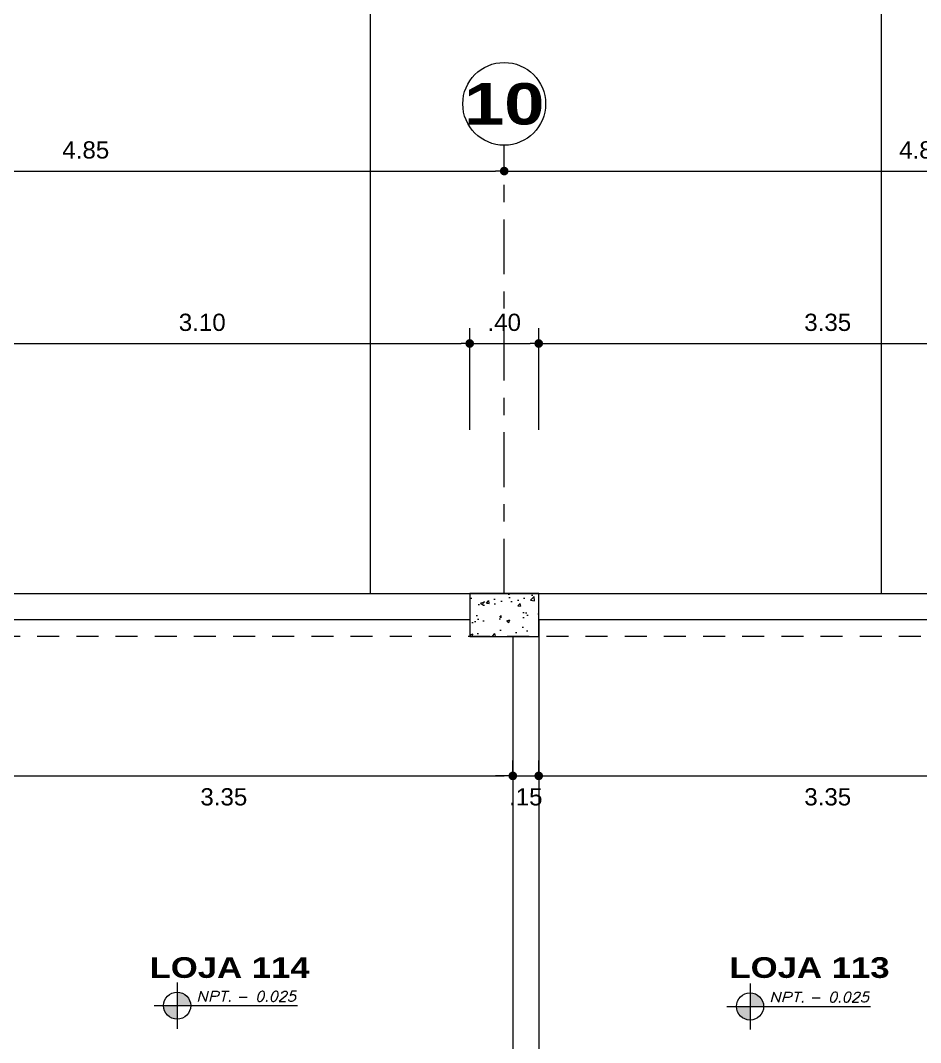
# Model space of a CAD drawing. Header units: millimetres. Extents: x 2178 to 2304, y 1220 to 1359.
# Drawn here: x 2200.52 to 2205.74, y 1341.37 to 1347.29 of the extents above; entities that cross this region are included whole.
import ezdxf
from ezdxf.enums import TextEntityAlignment as Align

# ---------------------------------------------------------------- set-up
doc = ezdxf.new("R2010")
doc.units = ezdxf.units.MM
doc.linetypes.add('CENTER', pattern=[50.800000000000004, 31.75, -6.35, 6.35, -6.35])
doc.linetypes.add('HIDDEN', pattern=[9.524999999999999, 6.35, -3.175])
doc.layers.get('0').update_dxf_attribs({"lineweight": 0})
for name, color, linetype, lineweight in [('COTAS', 40, 'Continuous', 20), ('Ejes22', 50, 'CENTER', 9), ('PLUMA 7', 10, 'Continuous', 0), ('PROY', 13, 'HIDDEN', 13), ('TEXTO', 5, 'Continuous', 18)]:
    doc.layers.add(name, color=color, linetype=linetype, lineweight=lineweight)
doc.layers.add('pisos....', color=7, linetype='Continuous', lineweight=5, true_color=0x7c7f7e)
doc.styles.add('ARIAL', font='arial.ttf')
doc.styles.add('ARIAL-N', font='arialbd.ttf')
doc.styles.add('ARIALCH', font='arialbd.ttf', dxfattribs={"width": 1.25})
doc.styles.add('SIMPLEX', font='simplex.shx', dxfattribs={"width": 1.2, "oblique": 15})
doc.dimstyles.new('RPM 50', dxfattribs={"dimtxt": 0.1, "dimasz": 0.05, "dimexe": 0.08849999999999973, "dimexo": 0.1535, "dimgap": 0.07099999999999997, "dimtad": 2, "dimtih": 1, "dimtoh": 1, "dimzin": 4, "dimdsep": 46, "dimtxsty": 'ARIAL', "dimblk": 'DOT', "dimcen": 0.4, "dimdle": 0.25, "dimclrd": 8, "dimclre": 8, "dimclrt": 9, "dimadec": 0, "dimazin": 0, "dimtfac": 1, "dimtix": 1, "dimtmove": 0, "dimatfit": 3, "dimldrblk": 'DOT', "dimfxl": 0.5, "dimfxlon": 1, "dimlwd": 0, "dimlwe": 0, "dimarcsym": 0})

# ---------------------------------------------------------------- blocks, each defined once
blk = doc.blocks.new('_DOT')
at = {"color": 0, "linetype": 'ByBlock'}
blk.add_line((-0.5, 0), (-1, 0), dxfattribs=at)
at = {"color": 0, "linetype": 'ByBlock', "const_width": 0.5}
blk.add_lwpolyline([(-0.25, 0, 1), (0.25, 0, 1)], format="xyb", close=True, dxfattribs=at)
blk = doc.blocks.new('*D1030')
at = {"color": 8, "lineweight": 0, "transparency": 16777216}
for p, q in [((2198.47631320559, 1346.419712895097), (2198.47631320559, 1346.508212895097)), ((2203.32631320559, 1346.419712895097), (2203.32631320559, 1346.508212895097)), ((2198.526313205591, 1346.419712895097), (2203.27631320559, 1346.419712895097))]:
    blk.add_line(p, q, dxfattribs=at)
at = {"layer": 'Defpoints', "color": 0, "transparency": 16777216}
for p in [(2198.47631320559, 1346.419712895096), (2203.32631320559, 1346.419712895096), (2203.32631320559, 1346.419712895097)]:
    blk.add_point(p, dxfattribs=at)
at = {"color": 8, "lineweight": 0, "transparency": 16777216, "xscale": 0.05, "yscale": 0.05, "zscale": 0.05, "rotation": 180}
blk.add_blockref('_DOT', (2198.47631320559, 1346.419712895097), dxfattribs=at)
at = {"color": 8, "lineweight": 0, "transparency": 16777216, "xscale": 0.05, "yscale": 0.05, "zscale": 0.05}
blk.add_blockref('_DOT', (2203.32631320559, 1346.419712895097), dxfattribs=at)
at = {"color": 9, "transparency": 16777216, "insert": (2200.901313205591, 1346.541770193869), "char_height": 0.1, "attachment_point": 5, "style": 'ARIAL'}
blk.add_mtext('4.85', dxfattribs=at)
blk = doc.blocks.new('*D1031')
at = {"color": 8, "lineweight": 0, "transparency": 16777216}
for p, q in [((2203.32631320559, 1346.419712895097), (2203.32631320559, 1346.508212895097)), ((2208.17631320559, 1346.419712895097), (2208.17631320559, 1346.508212895097)), ((2203.376313205591, 1346.419712895097), (2208.12631320559, 1346.419712895097))]:
    blk.add_line(p, q, dxfattribs=at)
at = {"layer": 'Defpoints', "color": 0, "transparency": 16777216}
for p in [(2203.32631320559, 1346.419712895096), (2208.17631320559, 1346.419712895096), (2208.17631320559, 1346.419712895097)]:
    blk.add_point(p, dxfattribs=at)
at = {"color": 8, "lineweight": 0, "transparency": 16777216, "xscale": 0.05, "yscale": 0.05, "zscale": 0.05, "rotation": 180}
blk.add_blockref('_DOT', (2203.32631320559, 1346.419712895097), dxfattribs=at)
at = {"color": 8, "lineweight": 0, "transparency": 16777216, "xscale": 0.05, "yscale": 0.05, "zscale": 0.05}
blk.add_blockref('_DOT', (2208.17631320559, 1346.419712895097), dxfattribs=at)
at = {"color": 9, "transparency": 16777216, "insert": (2205.75131320559, 1346.541770193869), "char_height": 0.1, "attachment_point": 5, "style": 'ARIAL'}
blk.add_mtext('4.85', dxfattribs=at)
blk = doc.blocks.new('*D1062')
at = {"color": 8, "lineweight": 0, "transparency": 16777216}
for p, q in [((2200.026313205591, 1344.919712895096), (2200.026313205591, 1345.508212895096)), ((2203.12631320559, 1344.919712895096), (2203.12631320559, 1345.508212895096)), ((2200.076313205591, 1345.419712895096), (2203.07631320559, 1345.419712895096))]:
    blk.add_line(p, q, dxfattribs=at)
at = {"layer": 'Defpoints', "color": 0, "transparency": 16777216}
for p in [(2203.12631320559, 1345.419712895096), (2203.12631320559, 1343.969712895096), (2200.026313205591, 1343.826601444427)]:
    blk.add_point(p, dxfattribs=at)
at = {"color": 8, "lineweight": 0, "transparency": 16777216, "xscale": 0.05, "yscale": 0.05, "zscale": 0.05, "rotation": 180}
blk.add_blockref('_DOT', (2200.026313205591, 1345.419712895096), dxfattribs=at)
at = {"color": 8, "lineweight": 0, "transparency": 16777216, "xscale": 0.05, "yscale": 0.05, "zscale": 0.05}
blk.add_blockref('_DOT', (2203.12631320559, 1345.419712895096), dxfattribs=at)
at = {"color": 9, "transparency": 16777216, "insert": (2201.57631320559, 1345.541804300281), "char_height": 0.1, "attachment_point": 5, "style": 'ARIAL'}
blk.add_mtext('3.10', dxfattribs=at)
blk = doc.blocks.new('*D1063')
at = {"color": 8, "lineweight": 0, "transparency": 16777216}
for p, q in [((2203.12631320559, 1344.919712895096), (2203.12631320559, 1345.508212895096)), ((2203.526313205591, 1344.919712895096), (2203.526313205591, 1345.508212895096)), ((2203.17631320559, 1345.419712895096), (2203.47631320559, 1345.419712895096))]:
    blk.add_line(p, q, dxfattribs=at)
at = {"layer": 'Defpoints', "color": 0, "transparency": 16777216}
for p in [(2203.526313205591, 1345.419712895096), (2203.12631320559, 1343.969712895096), (2203.526313205591, 1343.969712895096)]:
    blk.add_point(p, dxfattribs=at)
at = {"color": 8, "lineweight": 0, "transparency": 16777216, "xscale": 0.05, "yscale": 0.05, "zscale": 0.05, "rotation": 180}
blk.add_blockref('_DOT', (2203.12631320559, 1345.419712895096), dxfattribs=at)
at = {"color": 8, "lineweight": 0, "transparency": 16777216, "xscale": 0.05, "yscale": 0.05, "zscale": 0.05}
blk.add_blockref('_DOT', (2203.526313205591, 1345.419712895096), dxfattribs=at)
at = {"color": 9, "transparency": 16777216, "insert": (2203.32631320559, 1345.541770193869), "char_height": 0.1, "attachment_point": 5, "style": 'ARIAL'}
blk.add_mtext('.40', dxfattribs=at)
blk = doc.blocks.new('*D1064')
at = {"color": 8, "lineweight": 0, "transparency": 16777216}
for p, q in [((2203.526313205591, 1344.919712895096), (2203.526313205591, 1345.508212895096)), ((2206.87631320559, 1344.919712895096), (2206.87631320559, 1345.508212895096)), ((2203.576313205591, 1345.419712895096), (2206.82631320559, 1345.419712895096))]:
    blk.add_line(p, q, dxfattribs=at)
at = {"layer": 'Defpoints', "color": 0, "transparency": 16777216}
for p in [(2206.87631320559, 1345.419712895096), (2203.526313205591, 1343.969712895096), (2206.87631320559, 1343.969712895096)]:
    blk.add_point(p, dxfattribs=at)
at = {"color": 8, "lineweight": 0, "transparency": 16777216, "xscale": 0.05, "yscale": 0.05, "zscale": 0.05, "rotation": 180}
blk.add_blockref('_DOT', (2203.526313205591, 1345.419712895096), dxfattribs=at)
at = {"color": 8, "lineweight": 0, "transparency": 16777216, "xscale": 0.05, "yscale": 0.05, "zscale": 0.05}
blk.add_blockref('_DOT', (2206.87631320559, 1345.419712895096), dxfattribs=at)
at = {"color": 9, "transparency": 16777216, "insert": (2205.20131320559, 1345.541804300281), "char_height": 0.1, "attachment_point": 5, "style": 'ARIAL'}
blk.add_mtext('3.35', dxfattribs=at)
blk = doc.blocks.new('*D909')
at = {"color": 8, "lineweight": 0, "transparency": 16777216}
for p, q in [((2200.026313205591, 1342.911729890079), (2200.026313205591, 1343.000229890079)), ((2203.37631320559, 1342.911729890079), (2203.37631320559, 1343.000229890079)), ((2200.076313205591, 1342.911729890079), (2203.32631320559, 1342.911729890079))]:
    blk.add_line(p, q, dxfattribs=at)
at = {"layer": 'Defpoints', "color": 0, "transparency": 16777216}
for p in [(2200.026313205591, 1342.911729890079), (2203.37631320559, 1342.911729890079), (2203.37631320559, 1342.911729890079)]:
    blk.add_point(p, dxfattribs=at)
at = {"color": 8, "lineweight": 0, "transparency": 16777216, "xscale": 0.05, "yscale": 0.05, "zscale": 0.05, "rotation": 180}
blk.add_blockref('_DOT', (2200.026313205591, 1342.911729890079), dxfattribs=at)
at = {"color": 8, "lineweight": 0, "transparency": 16777216, "xscale": 0.05, "yscale": 0.05, "zscale": 0.05}
blk.add_blockref('_DOT', (2203.37631320559, 1342.911729890079), dxfattribs=at)
at = {"color": 9, "transparency": 16777216, "insert": (2201.70131320559, 1342.789638484895), "char_height": 0.1, "attachment_point": 5, "style": 'ARIAL'}
blk.add_mtext('3.35', dxfattribs=at)
blk = doc.blocks.new('*D910')
at = {"color": 8, "lineweight": 0, "transparency": 16777216}
for p, q in [((2203.37631320559, 1342.911729890079), (2203.37631320559, 1343.000229890079)), ((2203.526313205591, 1342.911729890079), (2203.526313205591, 1343.000229890079)), ((2203.32631320559, 1342.911729890079), (2203.27631320559, 1342.911729890079)), ((2203.37631320559, 1342.911729890079), (2203.526313205591, 1342.911729890079)), ((2203.576313205591, 1342.911729890079), (2203.626313205591, 1342.911729890079))]:
    blk.add_line(p, q, dxfattribs=at)
at = {"layer": 'Defpoints', "color": 0, "transparency": 16777216}
for p in [(2203.37631320559, 1342.911729890079), (2203.526313205591, 1342.911729890079), (2203.526313205591, 1342.911729890079)]:
    blk.add_point(p, dxfattribs=at)
at = {"color": 8, "lineweight": 0, "transparency": 16777216, "xscale": 0.05, "yscale": 0.05, "zscale": 0.05}
blk.add_blockref('_DOT', (2203.37631320559, 1342.911729890079), dxfattribs=at)
at = {"color": 8, "lineweight": 0, "transparency": 16777216, "xscale": 0.05, "yscale": 0.05, "zscale": 0.05, "rotation": 180}
blk.add_blockref('_DOT', (2203.526313205591, 1342.911729890079), dxfattribs=at)
at = {"color": 9, "transparency": 16777216, "insert": (2203.45131320559, 1342.789672591306), "char_height": 0.1, "attachment_point": 5, "style": 'ARIAL'}
blk.add_mtext('.15', dxfattribs=at)
blk = doc.blocks.new('*D911')
at = {"color": 8, "lineweight": 0, "transparency": 16777216}
for p, q in [((2203.526313205591, 1342.911729890079), (2203.526313205591, 1343.000229890079)), ((2206.87631320559, 1342.911729890079), (2206.87631320559, 1343.000229890079)), ((2203.576313205591, 1342.911729890079), (2206.82631320559, 1342.911729890079))]:
    blk.add_line(p, q, dxfattribs=at)
at = {"layer": 'Defpoints', "color": 0, "transparency": 16777216}
for p in [(2203.526313205591, 1342.911729890079), (2206.87631320559, 1342.911729890079), (2206.87631320559, 1342.911729890079)]:
    blk.add_point(p, dxfattribs=at)
at = {"color": 8, "lineweight": 0, "transparency": 16777216, "xscale": 0.05, "yscale": 0.05, "zscale": 0.05, "rotation": 180}
blk.add_blockref('_DOT', (2203.526313205591, 1342.911729890079), dxfattribs=at)
at = {"color": 8, "lineweight": 0, "transparency": 16777216, "xscale": 0.05, "yscale": 0.05, "zscale": 0.05}
blk.add_blockref('_DOT', (2206.87631320559, 1342.911729890079), dxfattribs=at)
at = {"color": 9, "transparency": 16777216, "insert": (2205.20131320559, 1342.789638484895), "char_height": 0.1, "attachment_point": 5, "style": 'ARIAL'}
blk.add_mtext('3.35', dxfattribs=at)
blk = doc.blocks.new('N')
at = {"linetype": 'Continuous'}
h = blk.add_hatch(color=256, dxfattribs=at)
h.paths.add_polyline_path([(0, 0.1000000000000085), (0, 0), (0.1000000000000014, 0, 0.4142135623730981)])
h.paths.add_polyline_path([(-0.1000000000000014, 0, 0.4142135623730981), (0, -0.1000000000000085), (0, 0)])
for points in [[(0, 0.1700000000000017), (0, -0.1700000000000017)], [(-0.1700000000000017, 0), (0.8870854846603891, 0)]]:
    blk.add_lwpolyline(points)
blk.add_circle((0, 0), 0.1)
at = {"color": 64, "style": 'SIMPLEX', "oblique": 15, "width": 1.2}
blk.add_text('NPT.', height=0.075, dxfattribs=at).set_placement((0.1397908554024241, 0.03140925992012455))
at = {"color": 64, "style": 'SIMPLEX', "oblique": 15, "width": 1.062312430358449}
blk.add_attdef('NIV', text='', height=0.075, dxfattribs=at).set_placement((0.434891932751043, 0.03140925992012455), (0.8749927967566862, 0.03140925992012455), align=Align.FIT)

msp = doc.modelspace()

# ---------------------------------------------------------------- hatches: boundary and pattern name
h = msp.add_hatch()
h.set_pattern_fill('AR-B816', color=256)
h.set_pattern_definition([(0, (0, 0), (0, 203.2), []), (90, (0, 0), (-203.2, 203.2), [203.2, -203.2])])
h.paths.add_polyline_path([(2235.820127780556, 1354.823986271195), (2181.776313205592, 1354.82398627122), (2181.77631320559, 1348.969712895096), (2181.77631320559, 1344.148598333296, -0.648231519510081), (2182.176313205589, 1343.969712895096), (2184.77631320559, 1343.969712895096), (2184.77631320559, 1348.969712895096), (2184.77631320559, 1351.823986271249), (2232.176313205591, 1351.823986271249), (2235.820127780552, 1351.823986271246)])
h.paths.add_polyline_path([(2184.688438035058, 1345.437813850076), (2184.932639945017, 1345.437813850076), (2184.932639945017, 1345.643884791413), (2184.688438035058, 1345.643884791413)], flags=24)
h.paths.add_polyline_path([(2181.724983055522, 1343.789712895096), (2182.147643355658, 1343.789712895096), (2182.147643355658, 1344.149712895096), (2181.724983055522, 1344.149712895096)], flags=9)
h = msp.add_hatch()
h.set_pattern_fill('AR-CONC', color=256, scale=0.001)
h.set_pattern_definition([(49.99999999999999, (1034.093095671087, -426.9564722311436), (0.182184668996004, -0.01593908553890309), [0.01905, -0.20955]), (355, (1034.093095671087, -426.9564722311436), (-0.03524342142496934, 0.1910568452390352), [0.01524, -0.16764058417]), (100.4514447, (1034.108277678087, -426.9578004846437), (0.1469412470903533, 0.1751177519121951), [0.01619000879999998, -0.1780902445999998]), (46.18420000000001, (1034.093095671087, -426.9056722311436), (0.2710790408921299, -0.04204232793272715), [0.028575, -0.314325]), (96.63555760999992, (1034.115685571087, -426.9091757311437), (0.237404134051503, 0.2474261245977215), [0.02428502314, -0.26713560816]), (351.1841511700001, (1034.093095671087, -426.9056722311436), (0.237404134064977, 0.2474261245855326), [0.02285996707, -0.25145973192]), (21, (1034.118495671087, -426.9183722311436), (0.1516143912691325, -0.1022651981870876), [0.01905, -0.20955]), (326.0000000000001, (1034.118495671087, -426.9183722311436), (0.06180202834764707, 0.1841879661223193), [0.01524, -0.16764]), (71.45144499999999, (1034.131130203687, -426.9268943310435), (0.2134164192787162, 0.08192276888590524), [0.0161900088, -0.1780899376]), (37.50000000000001, (1034.093095671087, -426.9564722311436), (0.003088603250591816, 0.0845550388731531), [0, -0.165608, 0, -0.17018, 0, -0.168275]), (7.499999999999999, (1034.093095671087, -426.9564722311436), (0.06681966251030574, 0.1001805748181195), [0, -0.09702799999999999, 0, -0.161798, 0, -0.06413500000000001]), (327.5, (1034.036453671087, -426.9564722311436), (0.1355905951668714, -0.005728743992673458), [0, -0.0635, 0, -0.19812, 0, -0.26289]), (317.5, (1034.011053671087, -426.9564722311436), (0.148129181386018, 0.02542649103333302), [0, -0.08255, 0, -0.131572, 0, -0.18669])])
h.paths.add_polyline_path([(2203.526313205591, 1343.719712895096), (2203.526313205591, 1343.969712895096), (2203.12631320559, 1343.969712895096), (2203.12631320559, 1343.719712895096)])
at = {"layer": 'pisos....'}
h = msp.add_hatch(dxfattribs=at)
h.set_pattern_fill('AR-B816C', color=256, scale=0.001)
h.set_pattern_definition([(0, (0, 0), (0.2032, 0.2032), [0.396875, -0.009525]), (0, (-0.2032, 0.009525), (0.2032, 0.2032), [0.396875, -0.009525]), (90, (0, 0), (-0.2032, 0.2032), [-0.212725, 0.193675]), (90, (-0.009525, 0), (-0.2032, 0.2032), [-0.212725, 0.193675])])
h.paths.add_polyline_path([(2184.688438035058, 1345.437813850076), (2184.932639945017, 1345.437813850076), (2184.932639945017, 1345.643884791413), (2184.688438035058, 1345.643884791413)], flags=24)
edge = h.paths.add_edge_path()
edge.add_arc((2183.276313205592, 1353.32398627122), 1.5, 89.99999999994789, 180)
edge.add_line((2181.776313205592, 1353.32398627122), (2181.77631320559, 1344.148598333296))
edge.add_arc((2181.93631320559, 1343.969712895096), 0.2400000000001155, 5.4285465012071654e-11, 131.8103148957074, ccw=False)
edge.add_line((2182.176313205589, 1343.969712895096), (2184.77631320559, 1343.969712895096))
edge.add_line((2184.77631320559, 1343.969712895096), (2184.77631320559, 1348.969712895096))
edge.add_line((2184.77631320559, 1348.969712895096), (2184.77631320559, 1351.823986271249))
edge.add_line((2184.77631320559, 1351.823986271249), (2232.176313205591, 1351.823986271249))
edge.add_line((2232.176313205591, 1351.823986271249), (2235.820127780552, 1351.823986271246))
edge.add_line((2235.820127780552, 1351.823986271246), (2235.820127780556, 1354.823986271195))
edge.add_line((2235.820127780556, 1354.823986271195), (2183.276313205593, 1354.82398627122))

# ---------------------------------------------------------------- linework, layer by layer
for points in [[(2202.55131320559, 1343.969712895096), (2202.55131320559, 1348.969712895096), (2202.55131320559, 1351.823986271249)], [(2205.51381320559, 1343.969712895096), (2205.51381320559, 1348.969712895096), (2205.51381320559, 1351.823986271249)]]:
    msp.add_lwpolyline(points)
at = {"layer": 'COTAS'}
msp.add_circle((2203.32631320559, 1346.809712895096), 0.24, dxfattribs=at)
at = {"layer": 'Ejes22', "linetype": 'CENTER', "lineweight": 9, "ltscale": 0.01}
msp.add_lwpolyline([(2203.32631320559, 1343.969712895096), (2203.32631320559, 1346.569712895096)], dxfattribs=at)
at = {"layer": 'PLUMA 7'}
for points in [[(2193.57631320559, 1343.969712895096), (2212.375280365475, 1343.969712895096)], [(2198.67631320559, 1343.819712895096), (2203.12631320559, 1343.819712895096)], [(2203.526313205591, 1343.819712895096), (2206.87631320559, 1343.819712895096)], [(2203.526313205591, 1343.819712895096), (2203.526313205591, 1340.394712895096)], [(2203.37631320559, 1343.719712895096), (2203.37631320559, 1340.519712895096)]]:
    msp.add_lwpolyline(points, dxfattribs=at)
msp.add_lwpolyline([(2203.12631320559, 1343.969712895096), (2203.12631320559, 1343.719712895096), (2203.526313205591, 1343.719712895096), (2203.526313205591, 1343.969712895096)], close=True, dxfattribs=at)
at = {"layer": 'PROY', "ltscale": 0.02, "flags": 128}
msp.add_lwpolyline([(2206.87631320559, 1343.719712895096), (2198.67631320559, 1343.719712895096)], dxfattribs=at)

# ---------------------------------------------------------------- block references
at = {"layer": 'COTAS'}
ref = msp.add_blockref('N', (2201.430656757027, 1341.579066936966), dxfattribs=dict(at, xscale=0.7870854846603947, yscale=0.7870854846603947, zscale=0.7870854846603947))
ref.add_attrib('NIV', '- 0.025', dxfattribs={"layer": '0', "color": 64, "height": 0.05903141134952907, "style": 'SIMPLEX', "oblique": 15, "width": 0.9552576893140914}).set_placement((2201.772953884691, 1341.603788709533), (2202.119350886536, 1341.603788709533), align=Align.FIT)
ref = msp.add_blockref('N', (2204.751198394541, 1341.574239062803), dxfattribs=dict(at, xscale=0.7870854846603947, yscale=0.7870854846603947, zscale=0.7870854846603947))
ref.add_attrib('NIV', '- 0.025', dxfattribs={"layer": '0', "color": 64, "height": 0.05903141134952907, "style": 'SIMPLEX', "oblique": 15, "width": 0.9552576893140914}).set_placement((2205.093495522206, 1341.59896083537), (2205.439892524051, 1341.59896083537), align=Align.FIT)

# ---------------------------------------------------------------- texts
at = {"layer": 'COTAS', "style": 'ARIALCH', "width": 1.25}
msp.add_attdef('10', text='LETRAONUMERO', height=0.24, dxfattribs=at).set_placement((2203.32631320559, 1346.809712895096), align=Align.MIDDLE_CENTER)
at = {"layer": 'TEXTO', "style": 'ARIAL-N', "width": 1.2}
for s, p in [('LOJA 114', (2201.734853747521, 1341.740098118832)), ('LOJA 113', (2205.095717768385, 1341.740098118832))]:
    msp.add_text(s, height=0.12, dxfattribs=at).set_placement(p, align=Align.CENTER)

# ---------------------------------------------------------------- dimensions: what is measured, and where the dimension line sits
for base, p1, p2, picture, middle in [((2203.32631320559, 1346.419712895097), (2198.47631320559, 1346.419712895096), (2203.32631320559, 1346.419712895096), '*D1030', (2200.901313205591, 1346.541770193869)), ((2208.17631320559, 1346.419712895097), (2203.32631320559, 1346.419712895096), (2208.17631320559, 1346.419712895096), '*D1031', (2205.75131320559, 1346.541770193869)), ((2203.12631320559, 1345.419712895096), (2200.026313205591, 1343.826601444427), (2203.12631320559, 1343.969712895096), '*D1062', (2201.57631320559, 1345.541804300281)), ((2203.526313205591, 1345.419712895096), (2203.12631320559, 1343.969712895096), (2203.526313205591, 1343.969712895096), '*D1063', (2203.32631320559, 1345.541770193869)), ((2206.87631320559, 1345.419712895096), (2203.526313205591, 1343.969712895096), (2206.87631320559, 1343.969712895096), '*D1064', (2205.20131320559, 1345.541804300281)), ((2203.526313205591, 1342.911729890079), (2203.37631320559, 1342.911729890079), (2203.526313205591, 1342.911729890079), '*D910', (2203.45131320559, 1342.789672591306)), ((2206.87631320559, 1342.911729890079), (2203.526313205591, 1342.911729890079), (2206.87631320559, 1342.911729890079), '*D911', (2205.20131320559, 1342.789638484895))]:
    dim = msp.add_linear_dim(base=base, p1=p1, p2=p2, dimstyle='RPM 50', override={"dimtmove": 1})
    dim.commit()
    dim.dimension.update_dxf_attribs({"geometry": picture, "text_midpoint": middle})
dim = msp.add_linear_dim(base=(2203.37631320559, 1342.911729890079), p1=(2200.026313205591, 1342.911729890079), p2=(2203.37631320559, 1342.911729890079), dimstyle='RPM 50')
dim.commit()
dim.dimension.update_dxf_attribs({"geometry": '*D909', "text_midpoint": (2201.70131320559, 1342.789638484895)})

doc.saveas('drawing.dxf')
